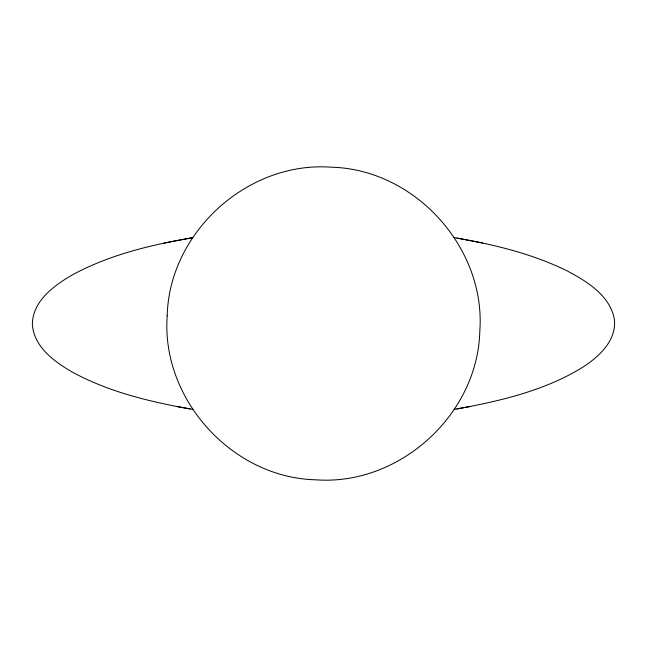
<?xml version="1.0" encoding="UTF-8"?>
<svg xmlns="http://www.w3.org/2000/svg" width="647" height="647" viewBox="0 0 647 647"><rect width="100%" height="100%" fill="white"/><g stroke="black" fill="none" stroke-linecap="round" stroke-linejoin="round"><path stroke-width="0.97" d="M192.652 237.667C151.139 244.865 109.246 254.74 71.995 275.088C54.033 285.562 33.183 300.669 32.35 323.5C33.183 346.331 54.033 361.438 71.995 371.912C108.373 391.823 149.247 401.617 189.773 408.872L192.863 409.373M454.137 409.373L457.227 408.872C500.366 401.019 544.297 390.699 582.122 367.642C598.556 357.16 616.874 340.702 614.359 319.214C609.959 295.388 586.934 281.405 567.193 270.907C531.737 253.47 492.893 244.259 454.137 237.627M164.176 243.062L192.863 237.627M456.96 408.92L470.167 406.526M176.833 406.526L190.04 408.92M456.96 238.08L482.508 243.013M167.193 315.825C160.998 399.239 232.192 477.801 315.825 479.807C399.239 486.002 477.801 414.808 479.807 331.175C486.002 247.761 414.808 169.199 331.175 167.193C247.761 160.998 169.199 232.192 167.193 315.825"/></g></svg>
